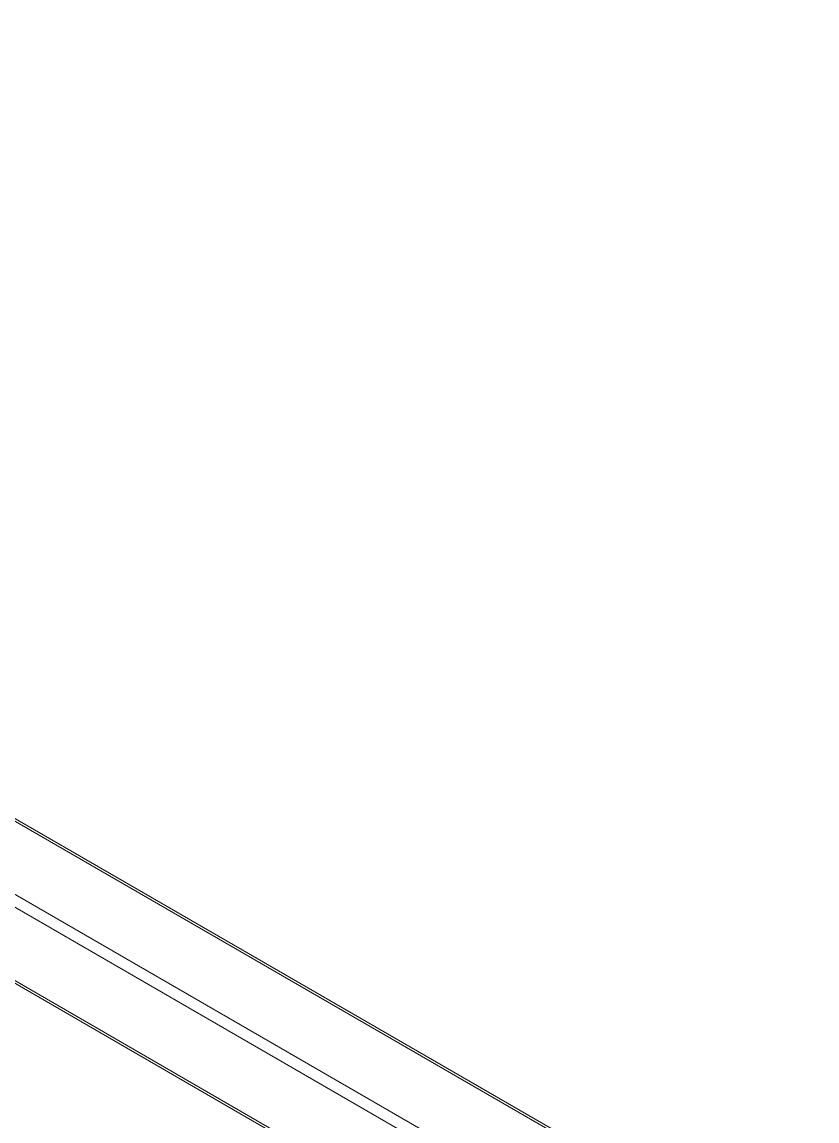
# Model space of a CAD drawing. Header units: millimetres. Extents: x 15 to 415, y 5 to 292.
# Drawn here: x 189.54 to 219.65, y 168.46 to 210.07 of the extents above; entities that cross this region are included whole.
import ezdxf

# ---------------------------------------------------------------- set-up
doc = ezdxf.new("R2010")
doc.units = ezdxf.units.MM
doc.dimstyles.new('SLDDIMSTYLE0', dxfattribs={"dimtxt": 0.18, "dimasz": 1.016, "dimexe": 0, "dimexo": 0.0625, "dimgap": 0, "dimtad": 0, "dimtih": 1, "dimtoh": 1, "dimdec": 0, "dimrnd": 1e-09, "dimzin": 0, "dimdsep": 46, "dimtxsty": 'Standard', "dimblk1": 'DOT', "dimblk2": 'DOT', "dimsah": 1, "dimcen": 0.09, "dimadec": 0, "dimazin": 0, "dimtfac": 1.016, "dimtdec": 0, "dimtofl": 0, "dimtmove": 0, "dimatfit": 3, "dimldrblk": 'DOT', "dimfxl": 1, "dimfrac": 2, "dimtolj": 1, "dimtzin": 0, "dimarcsym": 0})

# ---------------------------------------------------------------- blocks, each defined once
blk = doc.blocks.new('_DOT')
at = {"color": 0, "linetype": 'ByBlock', "lineweight": -2}
blk.add_line((-0.5, 0), (-1, 0), dxfattribs=at)
at = {"color": 0, "linetype": 'ByBlock', "const_width": 0.5}
blk.add_lwpolyline([(-0.25, 0, 1), (0.25, 0, 1)], format="xyb", close=True, dxfattribs=at)

msp = doc.modelspace()

# ---------------------------------------------------------------- linework, layer by layer
at = {"color": 8, "linetype": 'Continuous', "lineweight": 15}
for p, q in [((219.283, 162.49), (180.733, 184.745)), ((178.654, 183.169), (216.879, 161.102)), ((219.654, 159.01), (178.212, 182.934)), ((178.212, 180.158), (211.459, 160.965))]:
    msp.add_line(p, q, dxfattribs=at)
at = {"color": 7, "linetype": 'Continuous', "lineweight": 15}
for p, q in [((219.371, 162.541), (180.821, 184.795)), ((178.212, 180.057), (211.267, 160.974))]:
    msp.add_line(p, q, dxfattribs=at)

# ---------------------------------------------------------------- leaders
at = {"color": 7, "linetype": 'Continuous', "lineweight": 0}
msp.add_leader([(177.685, 187.663), (198.473, 245.732)], dimstyle='SLDDIMSTYLE0', dxfattribs=at)

doc.saveas('drawing.dxf')
